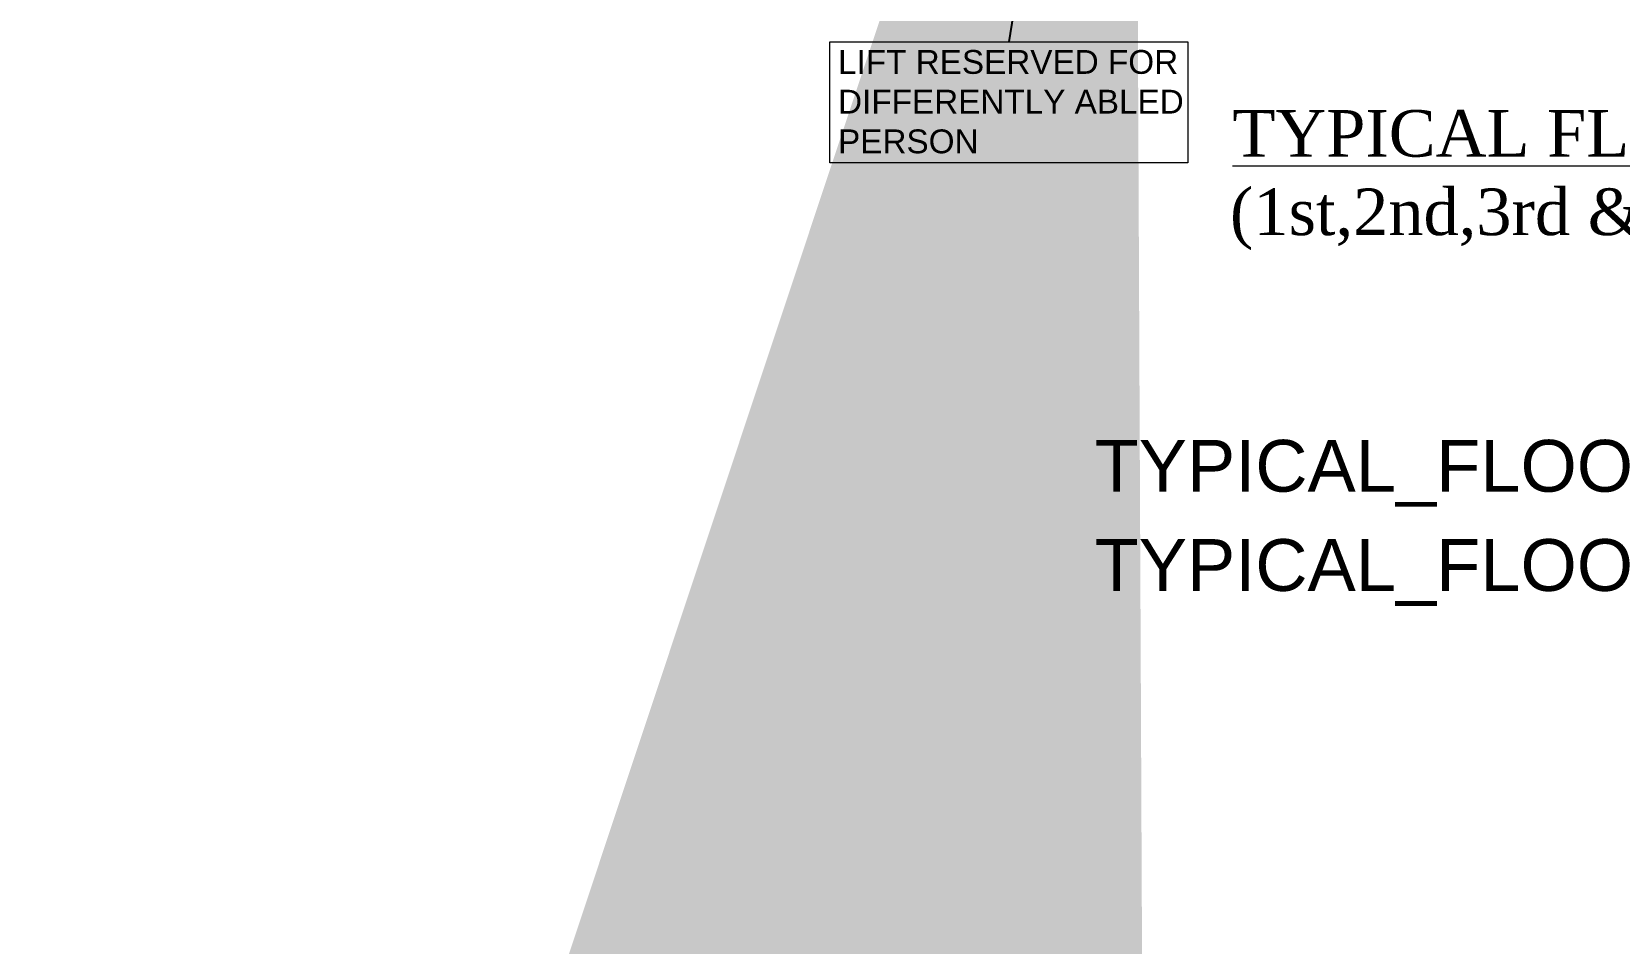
# Model space of a CAD drawing. Header units: metres. Extents: x -1560916 to -1560612, y 43591 to 43809.
# Drawn here: x -1560789.45 to -1560774.12, y 43680.93 to 43689.73 of the extents above; entities that cross this region are included whole.
import ezdxf

# ---------------------------------------------------------------- set-up
doc = ezdxf.new("R2010")
doc.units = ezdxf.units.M
doc.header["$LTSCALE"] = 750
doc.header["$MEASUREMENT"] = 0
doc.layers.get('0').update_dxf_attribs({"lineweight": 5})
doc.layers.add('AR_DIM WRK', color=3, linetype='Continuous', lineweight=13)
doc.layers.add('BLK_1_FLR_1_BLT_UP_AREA', color=1, linetype='Continuous')
doc.layers.add('BLK_1_FLR_1_BLT_UP_AREA_DEDUCT', color=1, linetype='Continuous')
doc.styles.add('RS1', font='romans.shx', dxfattribs={"width": 0.75})
doc.styles.get("Standard").update_dxf_attribs({"font": 'arial.ttf'})
doc.styles.add('style4', font='BOOKOS.TTF', dxfattribs={"height": 300})
doc.dimstyles.new('DIM-100', dxfattribs={"dimtxt": 200, "dimasz": 100, "dimexe": 25, "dimexo": 25, "dimgap": 35, "dimtad": 1, "dimdec": 0, "dimrnd": 5, "dimzin": 0, "dimdsep": 46, "dimtxsty": 'RS1', "dimblk": 'ARCHTICK', "dimcen": 100, "dimdle": 25, "dimclrd": 8, "dimclre": 8, "dimclrt": 4, "dimadec": 0, "dimazin": 0, "dimtfac": 0.5, "dimtdec": 0, "dimtmove": 1, "dimatfit": 0, "dimfxl": 75, "dimfrac": 1, "dimtolj": 1, "dimtzin": 0, "dimarcsym": 2})

# ---------------------------------------------------------------- blocks, each defined once
blk = doc.blocks.new('_ArchTick')
at = {"color": 0, "linetype": 'ByBlock', "const_width": 0.15}
blk.add_lwpolyline([(-0.5, -0.5), (0.5, 0.5)], dxfattribs=at)

msp = doc.modelspace()

# ---------------------------------------------------------------- linework, layer by layer
at = {"layer": 'AR_DIM WRK'}
msp.add_lwpolyline([(-1560781.74379, 43688.46836), (-1560781.74379, 43689.63811), (-1560778.28591, 43689.63811), (-1560778.28591, 43688.46836)], close=True, dxfattribs=at)

# ---------------------------------------------------------------- texts
at = {"style": 'style4'}
for s, p in [('%%UTYPICAL FLOOR PLAN', (-1560777.85455, 43688.52824)), ('(1st,2nd,3rd & 4th Floor)', (-1560777.87788, 43687.77057))]:
    msp.add_text(s, height=0.45, dxfattribs=at).set_placement(p)
at = {"color": 4, "insert": (-1560781.66329, 43689.55761), "char_height": 0.23, "width": 4.1574217, "attachment_point": 1}
msp.add_mtext('\\A1;LIFT RESERVED FOR DIFFERENTLY ABLED PERSON', dxfattribs=at)
at = {"layer": 'BLK_1_FLR_1_BLT_UP_AREA', "color": 20, "insert": (-1560779.18593, 43685.79345), "char_height": 0.5, "attachment_point": 1}
msp.add_mtext_dynamic_manual_height_columns('TYPICAL_FLOOR_PLAN=1,2,3,4', width=10.5970681, gutter_width=0.9, heights=[0], dxfattribs=at)
at = {"layer": 'BLK_1_FLR_1_BLT_UP_AREA_DEDUCT', "color": 20, "insert": (-1560779.18593, 43684.83554), "char_height": 0.5, "attachment_point": 1}
msp.add_mtext_dynamic_manual_height_columns('TYPICAL_FLOOR_PLAN=1,2,3,4', width=10.5970681, gutter_width=0.9, heights=[0], dxfattribs=at)

# ---------------------------------------------------------------- leaders
at = {"layer": 'AR_DIM WRK'}
msp.add_leader([(-1560778.80087, 43697.23487), (-1560780.01485, 43689.63811)], dimstyle='DIM-100', override={"dimgap": 35, "dimtad": 0, "dimfxl": 50}, dxfattribs=at)
at = {"layer": 'AR_DIM WRK', "annotation_type": 0, "has_hookline": 1, "hookline_direction": 1, "text_width": 1.98571}
msp.add_leader([(-1560796.69371, 43691.08258), (-1560796.69371, 43690.20826), (-1560831.41453, 43690.20826)], dimstyle='DIM-100', override={"dimgap": 35, "dimtad": 0}, dxfattribs=at)

doc.saveas('drawing.dxf')
